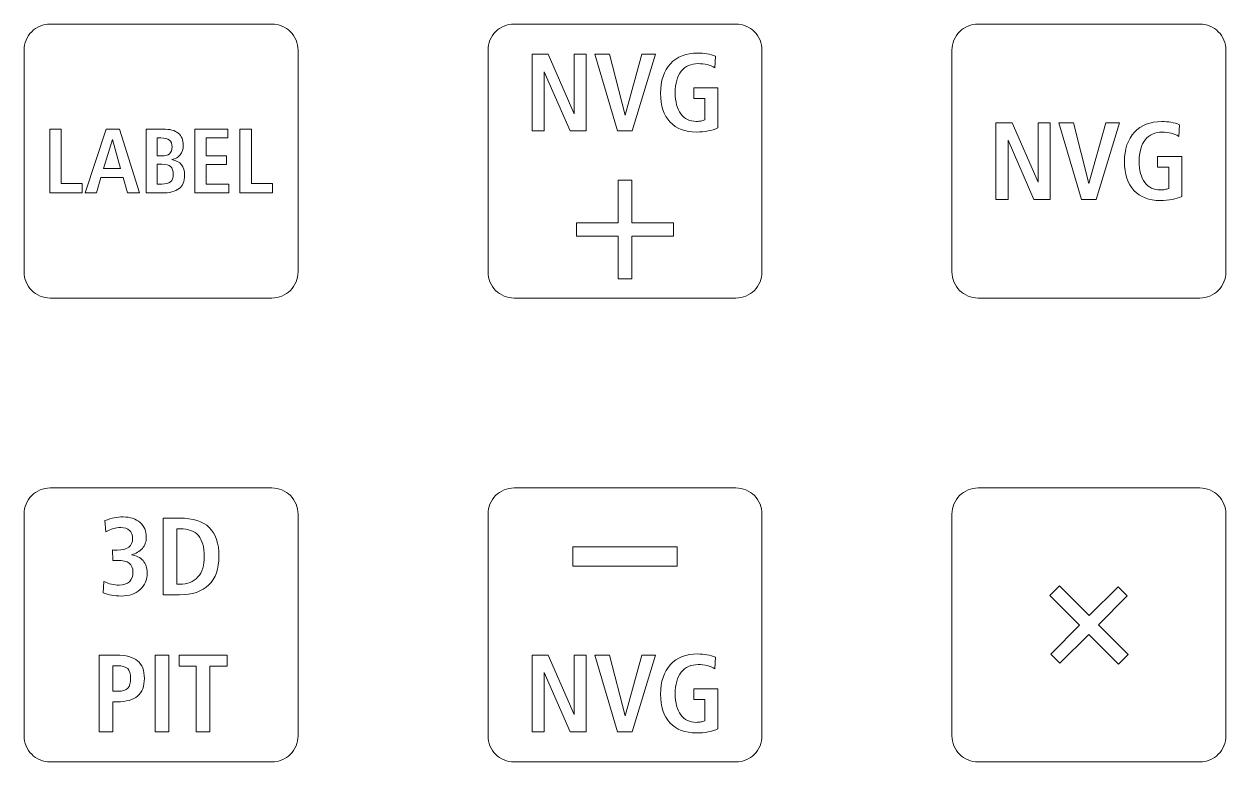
# Model space of a CAD drawing. Header units: millimetres. Extents: x -419 to 398, y -93 to 96.
# Drawn here: x -278.73 to -232.67, y 55.79 to 84.07 of the extents above; entities that cross this region are included whole.
import ezdxf

# ---------------------------------------------------------------- set-up
doc = ezdxf.new("R2010")
doc.units = ezdxf.units.MM
doc.header["$MEASUREMENT"] = 0
doc.layers.add('Master Desktop', color=7, linetype='Continuous', plot=False)

msp = doc.modelspace()

# ---------------------------------------------------------------- linework, layer by layer
at = {"layer": 'Master Desktop', "color": 240, "lineweight": 9}
msp.add_lwpolyline([(-257.6991, 63.2884), (-253.6991, 63.2884), (-253.6991, 64.0384), (-257.6991, 64.0384), (-257.6991, 63.2884)], close=True, dxfattribs=at)
at = {"layer": 'Master Desktop', "color": 250, "lineweight": 9}
for points in [[(-269.2291, 73.5684), (-269.2291, 73.5684), (-277.7291, 73.5684), (-277.7291, 73.5684), (-277.7291, 73.5684), (-277.9941, 73.5682), (-278.2484, 73.6733), (-278.4359, 73.8606), (-278.4359, 73.8606), (-278.6235, 74.0479), (-278.7289, 74.3033), (-278.7291, 74.5684), (-278.7291, 74.5684), (-278.7291, 74.5684), (-278.7291, 83.0684), (-278.7291, 83.0684), (-278.7291, 83.0684), (-278.7292, 83.3334), (-278.6241, 83.5877), (-278.4368, 83.7752), (-278.4368, 83.7752), (-278.2495, 83.9628), (-277.9941, 84.0682), (-277.7291, 84.0684), (-277.7291, 84.0684), (-277.7291, 84.0684), (-269.2291, 84.0684), (-269.2291, 84.0684), (-269.2291, 84.0684), (-268.964, 84.0685), (-268.7098, 83.9634), (-268.5222, 83.7761), (-268.5222, 83.7761), (-268.3347, 83.5888), (-268.2292, 83.3334), (-268.2291, 83.0684), (-268.2291, 83.0684), (-268.2291, 83.0684), (-268.2291, 74.5684), (-268.2291, 74.5684), (-268.2291, 74.5684), (-268.2289, 74.3033), (-268.334, 74.0491), (-268.5213, 73.8615), (-268.5213, 73.8615), (-268.7086, 73.674), (-268.964, 73.5685), (-269.2291, 73.5684)], [(-251.4491, 73.5684), (-251.4491, 73.5684), (-259.9491, 73.5684), (-259.9491, 73.5684), (-259.9491, 73.5684), (-260.2141, 73.5682), (-260.4684, 73.6733), (-260.6559, 73.8606), (-260.6559, 73.8606), (-260.8435, 74.0479), (-260.9489, 74.3033), (-260.9491, 74.5684), (-260.9491, 74.5684), (-260.9491, 74.5684), (-260.9491, 83.0684), (-260.9491, 83.0684), (-260.9491, 83.0684), (-260.9492, 83.3334), (-260.8441, 83.5877), (-260.6568, 83.7752), (-260.6568, 83.7752), (-260.4695, 83.9628), (-260.2141, 84.0682), (-259.9491, 84.0684), (-259.9491, 84.0684), (-259.9491, 84.0684), (-251.4491, 84.0684), (-251.4491, 84.0684), (-251.4491, 84.0684), (-251.184, 84.0685), (-250.9298, 83.9634), (-250.7422, 83.7761), (-250.7422, 83.7761), (-250.5547, 83.5888), (-250.4492, 83.3334), (-250.4491, 83.0684), (-250.4491, 83.0684), (-250.4491, 83.0684), (-250.4491, 74.5684), (-250.4491, 74.5684), (-250.4491, 74.5684), (-250.4489, 74.3033), (-250.554, 74.0491), (-250.7413, 73.8615), (-250.7413, 73.8615), (-250.9286, 73.674), (-251.184, 73.5685), (-251.4491, 73.5684)], [(-233.6691, 73.5684), (-233.6691, 73.5684), (-242.1691, 73.5684), (-242.1691, 73.5684), (-242.1691, 73.5684), (-242.4341, 73.5682), (-242.6884, 73.6733), (-242.8759, 73.8606), (-242.8759, 73.8606), (-243.0635, 74.0479), (-243.1689, 74.3033), (-243.1691, 74.5684), (-243.1691, 74.5684), (-243.1691, 74.5684), (-243.1691, 83.0684), (-243.1691, 83.0684), (-243.1691, 83.0684), (-243.1692, 83.3334), (-243.0641, 83.5877), (-242.8768, 83.7752), (-242.8768, 83.7752), (-242.6895, 83.9628), (-242.4341, 84.0682), (-242.1691, 84.0684), (-242.1691, 84.0684), (-242.1691, 84.0684), (-233.6691, 84.0684), (-233.6691, 84.0684), (-233.6691, 84.0684), (-233.404, 84.0685), (-233.1498, 83.9634), (-232.9622, 83.7761), (-232.9622, 83.7761), (-232.7747, 83.5888), (-232.6692, 83.3334), (-232.6691, 83.0684), (-232.6691, 83.0684), (-232.6691, 83.0684), (-232.6691, 74.5684), (-232.6691, 74.5684), (-232.6691, 74.5684), (-232.6689, 74.3033), (-232.774, 74.0491), (-232.9613, 73.8615), (-232.9613, 73.8615), (-233.1486, 73.674), (-233.404, 73.5685), (-233.6691, 73.5684)], [(-269.2291, 55.7884), (-269.2291, 55.7884), (-277.7291, 55.7884), (-277.7291, 55.7884), (-277.7291, 55.7884), (-277.9941, 55.7882), (-278.2484, 55.8933), (-278.4359, 56.0806), (-278.4359, 56.0806), (-278.6235, 56.2679), (-278.7289, 56.5233), (-278.7291, 56.7884), (-278.7291, 56.7884), (-278.7291, 56.7884), (-278.7291, 65.2884), (-278.7291, 65.2884), (-278.7291, 65.2884), (-278.7292, 65.5534), (-278.6241, 65.8077), (-278.4368, 65.9952), (-278.4368, 65.9952), (-278.2495, 66.1828), (-277.9941, 66.2882), (-277.7291, 66.2884), (-277.7291, 66.2884), (-277.7291, 66.2884), (-269.2291, 66.2884), (-269.2291, 66.2884), (-269.2291, 66.2884), (-268.964, 66.2885), (-268.7098, 66.1834), (-268.5222, 65.9961), (-268.5222, 65.9961), (-268.3347, 65.8088), (-268.2292, 65.5534), (-268.2291, 65.2884), (-268.2291, 65.2884), (-268.2291, 65.2884), (-268.2291, 56.7884), (-268.2291, 56.7884), (-268.2291, 56.7884), (-268.2289, 56.5233), (-268.334, 56.2691), (-268.5213, 56.0815), (-268.5213, 56.0815), (-268.7086, 55.894), (-268.964, 55.7885), (-269.2291, 55.7884)], [(-251.4491, 55.7884), (-251.4491, 55.7884), (-259.9491, 55.7884), (-259.9491, 55.7884), (-259.9491, 55.7884), (-260.2141, 55.7882), (-260.4684, 55.8933), (-260.6559, 56.0806), (-260.6559, 56.0806), (-260.8435, 56.2679), (-260.9489, 56.5233), (-260.9491, 56.7884), (-260.9491, 56.7884), (-260.9491, 56.7884), (-260.9491, 65.2884), (-260.9491, 65.2884), (-260.9491, 65.2884), (-260.9492, 65.5534), (-260.8441, 65.8077), (-260.6568, 65.9952), (-260.6568, 65.9952), (-260.4695, 66.1828), (-260.2141, 66.2882), (-259.9491, 66.2884), (-259.9491, 66.2884), (-259.9491, 66.2884), (-251.4491, 66.2884), (-251.4491, 66.2884), (-251.4491, 66.2884), (-251.184, 66.2885), (-250.9298, 66.1834), (-250.7422, 65.9961), (-250.7422, 65.9961), (-250.5547, 65.8088), (-250.4492, 65.5534), (-250.4491, 65.2884), (-250.4491, 65.2884), (-250.4491, 65.2884), (-250.4491, 56.7884), (-250.4491, 56.7884), (-250.4491, 56.7884), (-250.4489, 56.5233), (-250.554, 56.2691), (-250.7413, 56.0815), (-250.7413, 56.0815), (-250.9286, 55.894), (-251.184, 55.7885), (-251.4491, 55.7884)], [(-233.6691, 55.7884), (-233.6691, 55.7884), (-242.1691, 55.7884), (-242.1691, 55.7884), (-242.1691, 55.7884), (-242.4341, 55.7882), (-242.6884, 55.8933), (-242.8759, 56.0806), (-242.8759, 56.0806), (-243.0635, 56.2679), (-243.1689, 56.5233), (-243.1691, 56.7884), (-243.1691, 56.7884), (-243.1691, 56.7884), (-243.1691, 65.2884), (-243.1691, 65.2884), (-243.1691, 65.2884), (-243.1692, 65.5534), (-243.0641, 65.8077), (-242.8768, 65.9952), (-242.8768, 65.9952), (-242.6895, 66.1828), (-242.4341, 66.2882), (-242.1691, 66.2884), (-242.1691, 66.2884), (-242.1691, 66.2884), (-233.6691, 66.2884), (-233.6691, 66.2884), (-233.6691, 66.2884), (-233.404, 66.2885), (-233.1498, 66.1834), (-232.9622, 65.9961), (-232.9622, 65.9961), (-232.7747, 65.8088), (-232.6692, 65.5534), (-232.6691, 65.2884), (-232.6691, 65.2884), (-232.6691, 65.2884), (-232.6691, 56.7884), (-232.6691, 56.7884), (-232.6691, 56.7884), (-232.6689, 56.5233), (-232.774, 56.2691), (-232.9613, 56.0815), (-232.9613, 56.0815), (-233.1486, 55.894), (-233.404, 55.7885), (-233.6691, 55.7884)]]:
    msp.add_open_spline(points, degree=3, knots=[0, 0, 0, 0, 0.0769231, 0.0769231, 0.0769231, 0.0769231, 0.1538462, 0.1538462, 0.1538462, 0.1538462, 0.2307692, 0.2307692, 0.2307692, 0.2307692, 0.3076923, 0.3076923, 0.3076923, 0.3076923, 0.3846154, 0.3846154, 0.3846154, 0.3846154, 0.4615385, 0.4615385, 0.4615385, 0.4615385, 0.5384615, 0.5384615, 0.5384615, 0.5384615, 0.6153846, 0.6153846, 0.6153846, 0.6153846, 0.6923077, 0.6923077, 0.6923077, 0.6923077, 0.7692308, 0.7692308, 0.7692308, 0.7692308, 0.8461538, 0.8461538, 0.8461538, 0.8461538, 1, 1, 1, 1], dxfattribs=at)
at = {"layer": 'Master Desktop', "color": 240, "lineweight": 9}
for points, knots in [([(-259.2622, 82.9102), (-259.2622, 82.9102), (-258.6477, 82.9102), (-258.6477, 82.9102), (-258.6477, 82.9102), (-258.6477, 82.9102), (-257.6451, 80.632), (-257.6451, 80.632), (-257.6451, 80.632), (-257.6451, 80.632), (-257.6451, 82.9102), (-257.6451, 82.9102), (-257.6451, 82.9102), (-257.6451, 82.9102), (-257.1837, 82.9102), (-257.1837, 82.9102), (-257.1837, 82.9102), (-257.1837, 82.9102), (-257.1837, 79.9723), (-257.1837, 79.9723), (-257.1837, 79.9723), (-257.1837, 79.9723), (-257.8067, 79.9723), (-257.8067, 79.9723), (-257.8067, 79.9723), (-257.8067, 79.9723), (-258.8008, 82.2428), (-258.8008, 82.2428), (-258.8008, 82.2428), (-258.8008, 82.2428), (-258.8008, 79.9723), (-258.8008, 79.9723), (-258.8008, 79.9723), (-258.8008, 79.9723), (-259.2622, 79.9723), (-259.2622, 79.9723), (-259.2622, 79.9723), (-259.2622, 79.9723), (-259.2622, 82.9102), (-259.2622, 82.9102)], [0, 0, 0, 0, 0.0909091, 0.0909091, 0.0909091, 0.0909091, 0.1818182, 0.1818182, 0.1818182, 0.1818182, 0.2727273, 0.2727273, 0.2727273, 0.2727273, 0.3636364, 0.3636364, 0.3636364, 0.3636364, 0.4545455, 0.4545455, 0.4545455, 0.4545455, 0.5454545, 0.5454545, 0.5454545, 0.5454545, 0.6363636, 0.6363636, 0.6363636, 0.6363636, 0.7272727, 0.7272727, 0.7272727, 0.7272727, 0.8181818, 0.8181818, 0.8181818, 0.8181818, 1, 1, 1, 1]), ([(-256.8527, 82.9102), (-256.8527, 82.9102), (-256.289, 82.9102), (-256.289, 82.9102), (-256.289, 82.9102), (-256.289, 82.9102), (-255.6977, 80.5819), (-255.6977, 80.5819), (-255.6977, 80.5819), (-255.6977, 80.5819), (-255.0536, 82.9102), (-255.0536, 82.9102), (-255.0536, 82.9102), (-255.0536, 82.9102), (-254.5329, 82.9102), (-254.5329, 82.9102), (-254.5329, 82.9102), (-254.5329, 82.9102), (-255.4275, 79.9723), (-255.4275, 79.9723), (-255.4275, 79.9723), (-255.4275, 79.9723), (-255.9891, 79.9723), (-255.9891, 79.9723), (-255.9891, 79.9723), (-255.9891, 79.9723), (-256.8527, 82.9102), (-256.8527, 82.9102)], [0, 0, 0, 0, 0.125, 0.125, 0.125, 0.125, 0.25, 0.25, 0.25, 0.25, 0.375, 0.375, 0.375, 0.375, 0.5, 0.5, 0.5, 0.5, 0.625, 0.625, 0.625, 0.625, 0.75, 0.75, 0.75, 0.75, 1, 1, 1, 1]), ([(-252.225, 82.8368), (-252.225, 82.8368), (-252.2539, 82.3888), (-252.2539, 82.3888), (-252.2539, 82.3888), (-252.3499, 82.4453), (-252.4494, 82.4869), (-252.5524, 82.5123), (-252.5524, 82.5123), (-252.6547, 82.5377), (-252.7676, 82.5504), (-252.8904, 82.5504), (-252.8904, 82.5504), (-253.1712, 82.5504), (-253.3885, 82.453), (-253.543, 82.2576), (-253.543, 82.2576), (-253.6975, 82.0628), (-253.7744, 81.787), (-253.7744, 81.43), (-253.7744, 81.43), (-253.7744, 81.0857), (-253.7031, 80.8168), (-253.5613, 80.6249), (-253.5613, 80.6249), (-253.4195, 80.4323), (-253.2227, 80.3364), (-252.9708, 80.3364), (-252.9708, 80.3364), (-252.9031, 80.3364), (-252.8431, 80.3413), (-252.7909, 80.3505), (-252.7909, 80.3505), (-252.7387, 80.3604), (-252.6879, 80.3759), (-252.6399, 80.3963), (-252.6399, 80.3963), (-252.6399, 80.3963), (-252.6399, 81.2127), (-252.6399, 81.2127), (-252.6399, 81.2127), (-252.6399, 81.2127), (-253.0674, 81.2127), (-253.0674, 81.2127), (-253.0674, 81.2127), (-253.0674, 81.2127), (-253.0674, 81.6191), (-253.0674, 81.6191), (-253.0674, 81.6191), (-253.0674, 81.6191), (-252.1361, 81.6191), (-252.1361, 81.6191), (-252.1361, 81.6191), (-252.1361, 81.6191), (-252.1361, 80.0852), (-252.1361, 80.0852), (-252.1361, 80.0852), (-252.249, 80.0344), (-252.3746, 79.9956), (-252.5122, 79.9695), (-252.5122, 79.9695), (-252.6498, 79.9434), (-252.7993, 79.93), (-252.9609, 79.93), (-252.9609, 79.93), (-253.3991, 79.93), (-253.7377, 80.0591), (-253.9776, 80.3166), (-253.9776, 80.3166), (-254.2175, 80.5741), (-254.3374, 80.9403), (-254.3374, 81.4144), (-254.3374, 81.4144), (-254.3374, 81.8985), (-254.2111, 82.2759), (-253.9593, 82.5483), (-253.9593, 82.5483), (-253.7067, 82.8206), (-253.3574, 82.9568), (-252.9108, 82.9568), (-252.9108, 82.9568), (-252.7902, 82.9568), (-252.6723, 82.9469), (-252.558, 82.9271), (-252.558, 82.9271), (-252.443, 82.9067), (-252.3323, 82.877), (-252.225, 82.8368)], [0, 0, 0, 0, 0.0434783, 0.0434783, 0.0434783, 0.0434783, 0.0869565, 0.0869565, 0.0869565, 0.0869565, 0.1304348, 0.1304348, 0.1304348, 0.1304348, 0.173913, 0.173913, 0.173913, 0.173913, 0.2173913, 0.2173913, 0.2173913, 0.2173913, 0.2608696, 0.2608696, 0.2608696, 0.2608696, 0.3043478, 0.3043478, 0.3043478, 0.3043478, 0.3478261, 0.3478261, 0.3478261, 0.3478261, 0.3913043, 0.3913043, 0.3913043, 0.3913043, 0.4347826, 0.4347826, 0.4347826, 0.4347826, 0.4782609, 0.4782609, 0.4782609, 0.4782609, 0.5217391, 0.5217391, 0.5217391, 0.5217391, 0.5652174, 0.5652174, 0.5652174, 0.5652174, 0.6086957, 0.6086957, 0.6086957, 0.6086957, 0.6521739, 0.6521739, 0.6521739, 0.6521739, 0.6956522, 0.6956522, 0.6956522, 0.6956522, 0.7391304, 0.7391304, 0.7391304, 0.7391304, 0.7826087, 0.7826087, 0.7826087, 0.7826087, 0.826087, 0.826087, 0.826087, 0.826087, 0.8695652, 0.8695652, 0.8695652, 0.8695652, 0.9130435, 0.9130435, 0.9130435, 0.9130435, 1, 1, 1, 1]), ([(-241.4822, 80.2852), (-241.4822, 80.2852), (-240.8677, 80.2852), (-240.8677, 80.2852), (-240.8677, 80.2852), (-240.8677, 80.2852), (-239.8651, 78.007), (-239.8651, 78.007), (-239.8651, 78.007), (-239.8651, 78.007), (-239.8651, 80.2852), (-239.8651, 80.2852), (-239.8651, 80.2852), (-239.8651, 80.2852), (-239.4037, 80.2852), (-239.4037, 80.2852), (-239.4037, 80.2852), (-239.4037, 80.2852), (-239.4037, 77.3473), (-239.4037, 77.3473), (-239.4037, 77.3473), (-239.4037, 77.3473), (-240.0267, 77.3473), (-240.0267, 77.3473), (-240.0267, 77.3473), (-240.0267, 77.3473), (-241.0208, 79.6178), (-241.0208, 79.6178), (-241.0208, 79.6178), (-241.0208, 79.6178), (-241.0208, 77.3473), (-241.0208, 77.3473), (-241.0208, 77.3473), (-241.0208, 77.3473), (-241.4822, 77.3473), (-241.4822, 77.3473), (-241.4822, 77.3473), (-241.4822, 77.3473), (-241.4822, 80.2852), (-241.4822, 80.2852)], [0, 0, 0, 0, 0.0909091, 0.0909091, 0.0909091, 0.0909091, 0.1818182, 0.1818182, 0.1818182, 0.1818182, 0.2727273, 0.2727273, 0.2727273, 0.2727273, 0.3636364, 0.3636364, 0.3636364, 0.3636364, 0.4545455, 0.4545455, 0.4545455, 0.4545455, 0.5454545, 0.5454545, 0.5454545, 0.5454545, 0.6363636, 0.6363636, 0.6363636, 0.6363636, 0.7272727, 0.7272727, 0.7272727, 0.7272727, 0.8181818, 0.8181818, 0.8181818, 0.8181818, 1, 1, 1, 1]), ([(-239.0727, 80.2852), (-239.0727, 80.2852), (-238.509, 80.2852), (-238.509, 80.2852), (-238.509, 80.2852), (-238.509, 80.2852), (-237.9177, 77.9569), (-237.9177, 77.9569), (-237.9177, 77.9569), (-237.9177, 77.9569), (-237.2736, 80.2852), (-237.2736, 80.2852), (-237.2736, 80.2852), (-237.2736, 80.2852), (-236.7529, 80.2852), (-236.7529, 80.2852), (-236.7529, 80.2852), (-236.7529, 80.2852), (-237.6475, 77.3473), (-237.6475, 77.3473), (-237.6475, 77.3473), (-237.6475, 77.3473), (-238.2091, 77.3473), (-238.2091, 77.3473), (-238.2091, 77.3473), (-238.2091, 77.3473), (-239.0727, 80.2852), (-239.0727, 80.2852)], [0, 0, 0, 0, 0.125, 0.125, 0.125, 0.125, 0.25, 0.25, 0.25, 0.25, 0.375, 0.375, 0.375, 0.375, 0.5, 0.5, 0.5, 0.5, 0.625, 0.625, 0.625, 0.625, 0.75, 0.75, 0.75, 0.75, 1, 1, 1, 1]), ([(-234.445, 80.2118), (-234.445, 80.2118), (-234.4739, 79.7638), (-234.4739, 79.7638), (-234.4739, 79.7638), (-234.5699, 79.8203), (-234.6694, 79.8619), (-234.7724, 79.8873), (-234.7724, 79.8873), (-234.8747, 79.9127), (-234.9876, 79.9254), (-235.1104, 79.9254), (-235.1104, 79.9254), (-235.3912, 79.9254), (-235.6085, 79.828), (-235.763, 79.6326), (-235.763, 79.6326), (-235.9175, 79.4378), (-235.9944, 79.162), (-235.9944, 78.805), (-235.9944, 78.805), (-235.9944, 78.4607), (-235.9231, 78.1918), (-235.7813, 77.9999), (-235.7813, 77.9999), (-235.6395, 77.8073), (-235.4427, 77.7114), (-235.1908, 77.7114), (-235.1908, 77.7114), (-235.1231, 77.7114), (-235.0631, 77.7163), (-235.0109, 77.7255), (-235.0109, 77.7255), (-234.9587, 77.7354), (-234.9079, 77.7509), (-234.8599, 77.7713), (-234.8599, 77.7713), (-234.8599, 77.7713), (-234.8599, 78.5877), (-234.8599, 78.5877), (-234.8599, 78.5877), (-234.8599, 78.5877), (-235.2874, 78.5877), (-235.2874, 78.5877), (-235.2874, 78.5877), (-235.2874, 78.5877), (-235.2874, 78.9941), (-235.2874, 78.9941), (-235.2874, 78.9941), (-235.2874, 78.9941), (-234.3561, 78.9941), (-234.3561, 78.9941), (-234.3561, 78.9941), (-234.3561, 78.9941), (-234.3561, 77.4602), (-234.3561, 77.4602), (-234.3561, 77.4602), (-234.469, 77.4094), (-234.5946, 77.3706), (-234.7322, 77.3445), (-234.7322, 77.3445), (-234.8698, 77.3184), (-235.0193, 77.305), (-235.1809, 77.305), (-235.1809, 77.305), (-235.6191, 77.305), (-235.9577, 77.4341), (-236.1976, 77.6916), (-236.1976, 77.6916), (-236.4375, 77.9491), (-236.5574, 78.3153), (-236.5574, 78.7894), (-236.5574, 78.7894), (-236.5574, 79.2735), (-236.4311, 79.6509), (-236.1793, 79.9233), (-236.1793, 79.9233), (-235.9267, 80.1956), (-235.5774, 80.3318), (-235.1308, 80.3318), (-235.1308, 80.3318), (-235.0102, 80.3318), (-234.8923, 80.3219), (-234.778, 80.3021), (-234.778, 80.3021), (-234.663, 80.2817), (-234.5523, 80.252), (-234.445, 80.2118)], [0, 0, 0, 0, 0.0434783, 0.0434783, 0.0434783, 0.0434783, 0.0869565, 0.0869565, 0.0869565, 0.0869565, 0.1304348, 0.1304348, 0.1304348, 0.1304348, 0.173913, 0.173913, 0.173913, 0.173913, 0.2173913, 0.2173913, 0.2173913, 0.2173913, 0.2608696, 0.2608696, 0.2608696, 0.2608696, 0.3043478, 0.3043478, 0.3043478, 0.3043478, 0.3478261, 0.3478261, 0.3478261, 0.3478261, 0.3913043, 0.3913043, 0.3913043, 0.3913043, 0.4347826, 0.4347826, 0.4347826, 0.4347826, 0.4782609, 0.4782609, 0.4782609, 0.4782609, 0.5217391, 0.5217391, 0.5217391, 0.5217391, 0.5652174, 0.5652174, 0.5652174, 0.5652174, 0.6086957, 0.6086957, 0.6086957, 0.6086957, 0.6521739, 0.6521739, 0.6521739, 0.6521739, 0.6956522, 0.6956522, 0.6956522, 0.6956522, 0.7391304, 0.7391304, 0.7391304, 0.7391304, 0.7826087, 0.7826087, 0.7826087, 0.7826087, 0.826087, 0.826087, 0.826087, 0.826087, 0.8695652, 0.8695652, 0.8695652, 0.8695652, 0.9130435, 0.9130435, 0.9130435, 0.9130435, 1, 1, 1, 1]), ([(-277.7456, 80.0425), (-277.7456, 80.0425), (-277.3046, 80.0425), (-277.3046, 80.0425), (-277.3046, 80.0425), (-277.3046, 80.0425), (-277.3046, 77.9541), (-277.3046, 77.9541), (-277.3046, 77.9541), (-277.3046, 77.9541), (-276.5038, 77.9541), (-276.5038, 77.9541), (-276.5038, 77.9541), (-276.5038, 77.9541), (-276.5038, 77.5943), (-276.5038, 77.5943), (-276.5038, 77.5943), (-276.5038, 77.5943), (-277.7456, 77.5943), (-277.7456, 77.5943), (-277.7456, 77.5943), (-277.7456, 77.5943), (-277.7456, 80.0425), (-277.7456, 80.0425)], [0, 0, 0, 0, 0.1428571, 0.1428571, 0.1428571, 0.1428571, 0.2857143, 0.2857143, 0.2857143, 0.2857143, 0.4285714, 0.4285714, 0.4285714, 0.4285714, 0.5714286, 0.5714286, 0.5714286, 0.5714286, 0.7142857, 0.7142857, 0.7142857, 0.7142857, 1, 1, 1, 1]), ([(-275.5831, 80.0425), (-275.5831, 80.0425), (-275.0751, 80.0425), (-275.0751, 80.0425), (-275.0751, 80.0425), (-275.0751, 80.0425), (-274.3067, 77.5943), (-274.3067, 77.5943), (-274.3067, 77.5943), (-274.3067, 77.5943), (-274.7682, 77.5943), (-274.7682, 77.5943), (-274.7682, 77.5943), (-274.7682, 77.5943), (-274.9305, 78.187), (-274.9305, 78.187), (-274.9305, 78.187), (-274.9305, 78.187), (-275.7848, 78.187), (-275.7848, 78.187), (-275.7848, 78.187), (-275.7848, 78.187), (-275.9535, 77.5943), (-275.9535, 77.5943), (-275.9535, 77.5943), (-275.9535, 77.5943), (-276.388, 77.5943), (-276.388, 77.5943), (-276.388, 77.5943), (-276.388, 77.5943), (-275.5831, 80.0425), (-275.5831, 80.0425)], [0, 0, 0, 0, 0.1111111, 0.1111111, 0.1111111, 0.1111111, 0.2222222, 0.2222222, 0.2222222, 0.2222222, 0.3333333, 0.3333333, 0.3333333, 0.3333333, 0.4444444, 0.4444444, 0.4444444, 0.4444444, 0.5555556, 0.5555556, 0.5555556, 0.5555556, 0.6666667, 0.6666667, 0.6666667, 0.6666667, 0.7777778, 0.7777778, 0.7777778, 0.7777778, 1, 1, 1, 1]), ([(-274.0527, 80.0425), (-274.0527, 80.0425), (-273.4036, 80.0425), (-273.4036, 80.0425), (-273.4036, 80.0425), (-273.1419, 80.0425), (-272.9473, 79.9914), (-272.8191, 79.8885), (-272.8191, 79.8885), (-272.6915, 79.7856), (-272.6275, 79.6304), (-272.6275, 79.4222), (-272.6275, 79.4222), (-272.6275, 79.2741), (-272.6651, 79.1524), (-272.7409, 79.0571), (-272.7409, 79.0571), (-272.8168, 78.9619), (-272.9238, 78.8995), (-273.0614, 78.8707), (-273.0614, 78.8707), (-272.8973, 78.8402), (-272.775, 78.7755), (-272.6951, 78.6773), (-272.6951, 78.6773), (-272.6145, 78.5791), (-272.5745, 78.4451), (-272.5745, 78.2746), (-272.5745, 78.2746), (-272.5745, 78.0429), (-272.6457, 77.8712), (-272.7886, 77.7607), (-272.7886, 77.7607), (-272.9314, 77.6496), (-273.1525, 77.5943), (-273.4518, 77.5943), (-273.4518, 77.5943), (-273.4518, 77.5943), (-274.0527, 77.5943), (-274.0527, 77.5943), (-274.0527, 77.5943), (-274.0527, 77.5943), (-274.0527, 80.0425), (-274.0527, 80.0425)], [0, 0, 0, 0, 0.0833333, 0.0833333, 0.0833333, 0.0833333, 0.1666667, 0.1666667, 0.1666667, 0.1666667, 0.25, 0.25, 0.25, 0.25, 0.3333333, 0.3333333, 0.3333333, 0.3333333, 0.4166667, 0.4166667, 0.4166667, 0.4166667, 0.5, 0.5, 0.5, 0.5, 0.5833333, 0.5833333, 0.5833333, 0.5833333, 0.6666667, 0.6666667, 0.6666667, 0.6666667, 0.75, 0.75, 0.75, 0.75, 0.8333333, 0.8333333, 0.8333333, 0.8333333, 1, 1, 1, 1]), ([(-273.6293, 79.7039), (-273.6293, 79.7039), (-273.6293, 79.0124), (-273.6293, 79.0124), (-273.6293, 79.0124), (-273.6293, 79.0124), (-273.4588, 79.0124), (-273.4588, 79.0124), (-273.4588, 79.0124), (-273.3212, 79.0124), (-273.2201, 79.0407), (-273.1549, 79.0965), (-273.1549, 79.0965), (-273.0902, 79.153), (-273.0578, 79.2411), (-273.0578, 79.3617), (-273.0578, 79.3617), (-273.0578, 79.481), (-273.0914, 79.5675), (-273.1584, 79.6221), (-273.1584, 79.6221), (-273.2254, 79.6768), (-273.3354, 79.7039), (-273.4882, 79.7039), (-273.4882, 79.7039), (-273.4882, 79.7039), (-273.6293, 79.7039), (-273.6293, 79.7039)], [0, 0, 0, 0, 0.125, 0.125, 0.125, 0.125, 0.25, 0.25, 0.25, 0.25, 0.375, 0.375, 0.375, 0.375, 0.5, 0.5, 0.5, 0.5, 0.625, 0.625, 0.625, 0.625, 0.75, 0.75, 0.75, 0.75, 1, 1, 1, 1]), ([(-272.1871, 80.0425), (-272.1871, 80.0425), (-270.9241, 80.0425), (-270.9241, 80.0425), (-270.9241, 80.0425), (-270.9241, 80.0425), (-270.9241, 79.7039), (-270.9241, 79.7039), (-270.9241, 79.7039), (-270.9241, 79.7039), (-271.7461, 79.7039), (-271.7461, 79.7039), (-271.7461, 79.7039), (-271.7461, 79.7039), (-271.7461, 79.0195), (-271.7461, 79.0195), (-271.7461, 79.0195), (-271.7461, 79.0195), (-270.97, 79.0195), (-270.97, 79.0195), (-270.97, 79.0195), (-270.97, 79.0195), (-270.97, 78.6808), (-270.97, 78.6808), (-270.97, 78.6808), (-270.97, 78.6808), (-271.7461, 78.6808), (-271.7461, 78.6808), (-271.7461, 78.6808), (-271.7461, 78.6808), (-271.7461, 77.933), (-271.7461, 77.933), (-271.7461, 77.933), (-271.7461, 77.933), (-270.8853, 77.933), (-270.8853, 77.933), (-270.8853, 77.933), (-270.8853, 77.933), (-270.8853, 77.5943), (-270.8853, 77.5943), (-270.8853, 77.5943), (-270.8853, 77.5943), (-272.1871, 77.5943), (-272.1871, 77.5943), (-272.1871, 77.5943), (-272.1871, 77.5943), (-272.1871, 80.0425), (-272.1871, 80.0425)], [0, 0, 0, 0, 0.0769231, 0.0769231, 0.0769231, 0.0769231, 0.1538462, 0.1538462, 0.1538462, 0.1538462, 0.2307692, 0.2307692, 0.2307692, 0.2307692, 0.3076923, 0.3076923, 0.3076923, 0.3076923, 0.3846154, 0.3846154, 0.3846154, 0.3846154, 0.4615385, 0.4615385, 0.4615385, 0.4615385, 0.5384615, 0.5384615, 0.5384615, 0.5384615, 0.6153846, 0.6153846, 0.6153846, 0.6153846, 0.6923077, 0.6923077, 0.6923077, 0.6923077, 0.7692308, 0.7692308, 0.7692308, 0.7692308, 0.8461538, 0.8461538, 0.8461538, 0.8461538, 1, 1, 1, 1]), ([(-270.4544, 80.0425), (-270.4544, 80.0425), (-270.0134, 80.0425), (-270.0134, 80.0425), (-270.0134, 80.0425), (-270.0134, 80.0425), (-270.0134, 77.9541), (-270.0134, 77.9541), (-270.0134, 77.9541), (-270.0134, 77.9541), (-269.2126, 77.9541), (-269.2126, 77.9541), (-269.2126, 77.9541), (-269.2126, 77.9541), (-269.2126, 77.5943), (-269.2126, 77.5943), (-269.2126, 77.5943), (-269.2126, 77.5943), (-270.4544, 77.5943), (-270.4544, 77.5943), (-270.4544, 77.5943), (-270.4544, 77.5943), (-270.4544, 80.0425), (-270.4544, 80.0425)], [0, 0, 0, 0, 0.1428571, 0.1428571, 0.1428571, 0.1428571, 0.2857143, 0.2857143, 0.2857143, 0.2857143, 0.4285714, 0.4285714, 0.4285714, 0.4285714, 0.5714286, 0.5714286, 0.5714286, 0.5714286, 0.7142857, 0.7142857, 0.7142857, 0.7142857, 1, 1, 1, 1]), ([(-275.3403, 79.641), (-275.3403, 79.641), (-275.6795, 78.5327), (-275.6795, 78.5327), (-275.6795, 78.5327), (-275.6795, 78.5327), (-275.0269, 78.5327), (-275.0269, 78.5327), (-275.0269, 78.5327), (-275.0269, 78.5327), (-275.3403, 79.641), (-275.3403, 79.641)], [0, 0, 0, 0, 0.25, 0.25, 0.25, 0.25, 0.5, 0.5, 0.5, 0.5, 1, 1, 1, 1]), ([(-273.6293, 78.6949), (-273.6293, 78.6949), (-273.6293, 77.933), (-273.6293, 77.933), (-273.6293, 77.933), (-273.6293, 77.933), (-273.4518, 77.933), (-273.4518, 77.933), (-273.4518, 77.933), (-273.2983, 77.933), (-273.186, 77.9629), (-273.1149, 78.0235), (-273.1149, 78.0235), (-273.0437, 78.0841), (-273.0085, 78.1793), (-273.0085, 78.3104), (-273.0085, 78.3104), (-273.0085, 78.4462), (-273.0431, 78.5438), (-273.1125, 78.6044), (-273.1125, 78.6044), (-273.1819, 78.665), (-273.2948, 78.6949), (-273.4518, 78.6949), (-273.4518, 78.6949), (-273.4518, 78.6949), (-273.6293, 78.6949), (-273.6293, 78.6949)], [0, 0, 0, 0, 0.125, 0.125, 0.125, 0.125, 0.25, 0.25, 0.25, 0.25, 0.375, 0.375, 0.375, 0.375, 0.5, 0.5, 0.5, 0.5, 0.625, 0.625, 0.625, 0.625, 0.75, 0.75, 0.75, 0.75, 1, 1, 1, 1]), ([(-255.9626, 78.0857), (-255.9626, 78.0857), (-255.4356, 78.0857), (-255.4356, 78.0857), (-255.4356, 78.0857), (-255.4356, 78.0857), (-255.4356, 76.4538), (-255.4356, 76.4538), (-255.4356, 76.4538), (-255.4356, 76.4538), (-253.8417, 76.4538), (-253.8417, 76.4538), (-253.8417, 76.4538), (-253.8417, 76.4538), (-253.8417, 75.9394), (-253.8417, 75.9394), (-253.8417, 75.9394), (-253.8417, 75.9394), (-255.4356, 75.9394), (-255.4356, 75.9394), (-255.4356, 75.9394), (-255.4356, 75.9394), (-255.4356, 74.3011), (-255.4356, 74.3011), (-255.4356, 74.3011), (-255.4356, 74.3011), (-255.9626, 74.3011), (-255.9626, 74.3011), (-255.9626, 74.3011), (-255.9626, 74.3011), (-255.9626, 75.9394), (-255.9626, 75.9394), (-255.9626, 75.9394), (-255.9626, 75.9394), (-257.5565, 75.9394), (-257.5565, 75.9394), (-257.5565, 75.9394), (-257.5565, 75.9394), (-257.5565, 76.4538), (-257.5565, 76.4538), (-257.5565, 76.4538), (-257.5565, 76.4538), (-255.9626, 76.4538), (-255.9626, 76.4538), (-255.9626, 76.4538), (-255.9626, 76.4538), (-255.9626, 78.0857), (-255.9626, 78.0857)], [0, 0, 0, 0, 0.0769231, 0.0769231, 0.0769231, 0.0769231, 0.1538462, 0.1538462, 0.1538462, 0.1538462, 0.2307692, 0.2307692, 0.2307692, 0.2307692, 0.3076923, 0.3076923, 0.3076923, 0.3076923, 0.3846154, 0.3846154, 0.3846154, 0.3846154, 0.4615385, 0.4615385, 0.4615385, 0.4615385, 0.5384615, 0.5384615, 0.5384615, 0.5384615, 0.6153846, 0.6153846, 0.6153846, 0.6153846, 0.6923077, 0.6923077, 0.6923077, 0.6923077, 0.7692308, 0.7692308, 0.7692308, 0.7692308, 0.8461538, 0.8461538, 0.8461538, 0.8461538, 1, 1, 1, 1]), ([(-274.6161, 63.7305), (-274.4264, 63.703), (-274.2775, 63.6282), (-274.1702, 63.5068), (-274.1702, 63.5068), (-274.0637, 63.3848), (-274.0101, 63.2288), (-274.0101, 63.0383), (-274.0101, 63.0383), (-274.0101, 62.7716), (-274.1011, 62.5557), (-274.2838, 62.3928), (-274.2838, 62.3928), (-274.4666, 62.2298), (-274.7065, 62.1479), (-275.0042, 62.1479), (-275.0042, 62.1479), (-275.134, 62.1479), (-275.2568, 62.1578), (-275.3732, 62.1776), (-275.3732, 62.1776), (-275.4903, 62.198), (-275.5983, 62.2277), (-275.6992, 62.2679), (-275.6992, 62.2679), (-275.6992, 62.2679), (-275.6702, 62.7074), (-275.6702, 62.7074), (-275.6702, 62.7074), (-275.5686, 62.6595), (-275.4706, 62.6242), (-275.3781, 62.6009), (-275.3781, 62.6009), (-275.285, 62.5783), (-275.1891, 62.567), (-275.0896, 62.567), (-275.0896, 62.567), (-274.9174, 62.567), (-274.7855, 62.6101), (-274.6938, 62.6961), (-274.6938, 62.6961), (-274.602, 62.7822), (-274.5562, 62.9057), (-274.5562, 63.0673), (-274.5562, 63.0673), (-274.5562, 63.2197), (-274.6042, 63.3326), (-274.6994, 63.4059), (-274.6994, 63.4059), (-274.7947, 63.4786), (-274.9421, 63.5153), (-275.1425, 63.5153), (-275.1425, 63.5153), (-275.1714, 63.5153), (-275.2018, 63.5146), (-275.2328, 63.5132), (-275.2328, 63.5132), (-275.2638, 63.5118), (-275.2963, 63.5096), (-275.3309, 63.5068), (-275.3309, 63.5068), (-275.3309, 63.5068), (-275.333, 63.9132), (-275.333, 63.9132), (-275.333, 63.9132), (-275.3111, 63.9118), (-275.2878, 63.9104), (-275.2638, 63.9097), (-275.2638, 63.9097), (-275.2391, 63.909), (-275.2032, 63.909), (-275.1552, 63.909), (-275.1552, 63.909), (-274.9619, 63.909), (-274.8158, 63.9457), (-274.717, 64.0198), (-274.717, 64.0198), (-274.6183, 64.0931), (-274.5689, 64.2018), (-274.5689, 64.345), (-274.5689, 64.345), (-274.5689, 64.4854), (-274.6077, 64.592), (-274.686, 64.6639), (-274.686, 64.6639), (-274.7636, 64.7366), (-274.8772, 64.7726), (-275.0261, 64.7726), (-275.0261, 64.7726), (-275.1206, 64.7726), (-275.2145, 64.7592), (-275.3069, 64.7331), (-275.3069, 64.7331), (-275.3993, 64.707), (-275.4939, 64.6667), (-275.5898, 64.6117), (-275.5898, 64.6117), (-275.5898, 64.6117), (-275.6272, 65.0386), (-275.6272, 65.0386), (-275.6272, 65.0386), (-275.503, 65.0865), (-275.3845, 65.1225), (-275.2709, 65.1451), (-275.2709, 65.1451), (-275.1566, 65.1677), (-275.0444, 65.179), (-274.9329, 65.179), (-274.9329, 65.179), (-274.6613, 65.179), (-274.4454, 65.1091), (-274.2845, 64.9694), (-274.2845, 64.9694), (-274.1244, 64.8297), (-274.0439, 64.6413), (-274.0439, 64.4043), (-274.0439, 64.4043), (-274.0439, 64.2335), (-274.094, 64.0889), (-274.1949, 63.9718), (-274.1949, 63.9718), (-274.2951, 63.854), (-274.4362, 63.7735), (-274.6161, 63.7305)], [0, 0, 0, 0, 0.03125, 0.03125, 0.03125, 0.03125, 0.0625, 0.0625, 0.0625, 0.0625, 0.09375, 0.09375, 0.09375, 0.09375, 0.125, 0.125, 0.125, 0.125, 0.15625, 0.15625, 0.15625, 0.15625, 0.1875, 0.1875, 0.1875, 0.1875, 0.21875, 0.21875, 0.21875, 0.21875, 0.25, 0.25, 0.25, 0.25, 0.28125, 0.28125, 0.28125, 0.28125, 0.3125, 0.3125, 0.3125, 0.3125, 0.34375, 0.34375, 0.34375, 0.34375, 0.375, 0.375, 0.375, 0.375, 0.40625, 0.40625, 0.40625, 0.40625, 0.4375, 0.4375, 0.4375, 0.4375, 0.46875, 0.46875, 0.46875, 0.46875, 0.5, 0.5, 0.5, 0.5, 0.53125, 0.53125, 0.53125, 0.53125, 0.5625, 0.5625, 0.5625, 0.5625, 0.59375, 0.59375, 0.59375, 0.59375, 0.625, 0.625, 0.625, 0.625, 0.65625, 0.65625, 0.65625, 0.65625, 0.6875, 0.6875, 0.6875, 0.6875, 0.71875, 0.71875, 0.71875, 0.71875, 0.75, 0.75, 0.75, 0.75, 0.78125, 0.78125, 0.78125, 0.78125, 0.8125, 0.8125, 0.8125, 0.8125, 0.84375, 0.84375, 0.84375, 0.84375, 0.875, 0.875, 0.875, 0.875, 0.90625, 0.90625, 0.90625, 0.90625, 0.9375, 0.9375, 0.9375, 0.9375, 1, 1, 1, 1]), ([(-273.3969, 65.1324), (-273.3969, 65.1324), (-272.7704, 65.1324), (-272.7704, 65.1324), (-272.7704, 65.1324), (-272.2561, 65.1324), (-271.8758, 65.0125), (-271.6295, 64.7726), (-271.6295, 64.7726), (-271.3826, 64.5327), (-271.2591, 64.1637), (-271.2591, 63.6649), (-271.2591, 63.6649), (-271.2591, 63.1879), (-271.3889, 62.8231), (-271.6479, 62.572), (-271.6479, 62.572), (-271.9068, 62.3201), (-272.2815, 62.1945), (-272.7704, 62.1945), (-272.7704, 62.1945), (-272.7704, 62.1945), (-273.3969, 62.1945), (-273.3969, 62.1945), (-273.3969, 62.1945), (-273.3969, 62.1945), (-273.3969, 65.1324), (-273.3969, 65.1324)], [0, 0, 0, 0, 0.125, 0.125, 0.125, 0.125, 0.25, 0.25, 0.25, 0.25, 0.375, 0.375, 0.375, 0.375, 0.5, 0.5, 0.5, 0.5, 0.625, 0.625, 0.625, 0.625, 0.75, 0.75, 0.75, 0.75, 1, 1, 1, 1]), ([(-272.8678, 64.726), (-272.8678, 64.726), (-272.8678, 62.6009), (-272.8678, 62.6009), (-272.8678, 62.6009), (-272.8678, 62.6009), (-272.7662, 62.6009), (-272.7662, 62.6009), (-272.7662, 62.6009), (-272.4642, 62.6009), (-272.2314, 62.6926), (-272.0677, 62.8768), (-272.0677, 62.8768), (-271.904, 63.0609), (-271.8221, 63.3234), (-271.8221, 63.6635), (-271.8221, 63.6635), (-271.8221, 64.0233), (-271.8976, 64.29), (-272.0486, 64.4643), (-272.0486, 64.4643), (-272.2003, 64.6385), (-272.4324, 64.726), (-272.7457, 64.726), (-272.7457, 64.726), (-272.7457, 64.726), (-272.8678, 64.726), (-272.8678, 64.726)], [0, 0, 0, 0, 0.125, 0.125, 0.125, 0.125, 0.25, 0.25, 0.25, 0.25, 0.375, 0.375, 0.375, 0.375, 0.5, 0.5, 0.5, 0.5, 0.625, 0.625, 0.625, 0.625, 0.75, 0.75, 0.75, 0.75, 1, 1, 1, 1]), ([(-239.4174, 62.1679), (-239.4174, 62.1679), (-239.0487, 62.5365), (-239.0487, 62.5365), (-239.0487, 62.5365), (-239.0487, 62.5365), (-237.9116, 61.3993), (-237.9116, 61.3993), (-237.9116, 61.3993), (-237.9116, 61.3993), (-236.8056, 62.5053), (-236.8056, 62.5053), (-236.8056, 62.5053), (-236.8056, 62.5053), (-236.4494, 62.1491), (-236.4494, 62.1491), (-236.4494, 62.1491), (-236.4494, 62.1491), (-237.5554, 61.0432), (-237.5554, 61.0432), (-237.5554, 61.0432), (-237.5554, 61.0432), (-236.4182, 59.906), (-236.4182, 59.906), (-236.4182, 59.906), (-236.4182, 59.906), (-236.7868, 59.5374), (-236.7868, 59.5374), (-236.7868, 59.5374), (-236.7868, 59.5374), (-237.924, 60.6745), (-237.924, 60.6745), (-237.924, 60.6745), (-237.924, 60.6745), (-239.03, 59.5686), (-239.03, 59.5686), (-239.03, 59.5686), (-239.03, 59.5686), (-239.3862, 59.9247), (-239.3862, 59.9247), (-239.3862, 59.9247), (-239.3862, 59.9247), (-238.2802, 61.0307), (-238.2802, 61.0307), (-238.2802, 61.0307), (-238.2802, 61.0307), (-239.4174, 62.1679), (-239.4174, 62.1679)], [0, 0, 0, 0, 0.0769231, 0.0769231, 0.0769231, 0.0769231, 0.1538462, 0.1538462, 0.1538462, 0.1538462, 0.2307692, 0.2307692, 0.2307692, 0.2307692, 0.3076923, 0.3076923, 0.3076923, 0.3076923, 0.3846154, 0.3846154, 0.3846154, 0.3846154, 0.4615385, 0.4615385, 0.4615385, 0.4615385, 0.5384615, 0.5384615, 0.5384615, 0.5384615, 0.6153846, 0.6153846, 0.6153846, 0.6153846, 0.6923077, 0.6923077, 0.6923077, 0.6923077, 0.7692308, 0.7692308, 0.7692308, 0.7692308, 0.8461538, 0.8461538, 0.8461538, 0.8461538, 1, 1, 1, 1]), ([(-275.8537, 59.8802), (-275.8537, 59.8802), (-275.1856, 59.8802), (-275.1856, 59.8802), (-275.1856, 59.8802), (-274.8187, 59.8802), (-274.5492, 59.8082), (-274.377, 59.6643), (-274.377, 59.6643), (-274.2042, 59.5204), (-274.1181, 59.296), (-274.1181, 58.9912), (-274.1181, 58.9912), (-274.1181, 58.6864), (-274.2035, 58.4606), (-274.3749, 58.3139), (-274.3749, 58.3139), (-274.5456, 58.1671), (-274.8088, 58.0938), (-275.1651, 58.0938), (-275.1651, 58.0938), (-275.1651, 58.0938), (-275.3246, 58.0938), (-275.3246, 58.0938), (-275.3246, 58.0938), (-275.3246, 58.0938), (-275.3246, 56.9423), (-275.3246, 56.9423), (-275.3246, 56.9423), (-275.3246, 56.9423), (-275.8537, 56.9423), (-275.8537, 56.9423), (-275.8537, 56.9423), (-275.8537, 56.9423), (-275.8537, 59.8802), (-275.8537, 59.8802)], [0, 0, 0, 0, 0.1, 0.1, 0.1, 0.1, 0.2, 0.2, 0.2, 0.2, 0.3, 0.3, 0.3, 0.3, 0.4, 0.4, 0.4, 0.4, 0.5, 0.5, 0.5, 0.5, 0.6, 0.6, 0.6, 0.6, 0.7, 0.7, 0.7, 0.7, 0.8, 0.8, 0.8, 0.8, 1, 1, 1, 1]), ([(-273.7039, 59.8802), (-273.7039, 59.8802), (-273.1748, 59.8802), (-273.1748, 59.8802), (-273.1748, 59.8802), (-273.1748, 59.8802), (-273.1748, 56.9423), (-273.1748, 56.9423), (-273.1748, 56.9423), (-273.1748, 56.9423), (-273.7039, 56.9423), (-273.7039, 56.9423), (-273.7039, 56.9423), (-273.7039, 56.9423), (-273.7039, 59.8802), (-273.7039, 59.8802)], [0, 0, 0, 0, 0.2, 0.2, 0.2, 0.2, 0.4, 0.4, 0.4, 0.4, 0.6, 0.6, 0.6, 0.6, 1, 1, 1, 1]), ([(-272.7895, 59.8802), (-272.7895, 59.8802), (-270.948, 59.8802), (-270.948, 59.8802), (-270.948, 59.8802), (-270.948, 59.8802), (-270.948, 59.4569), (-270.948, 59.4569), (-270.948, 59.4569), (-270.948, 59.4569), (-271.6042, 59.4569), (-271.6042, 59.4569), (-271.6042, 59.4569), (-271.6042, 59.4569), (-271.6042, 56.9423), (-271.6042, 56.9423), (-271.6042, 56.9423), (-271.6042, 56.9423), (-272.1376, 56.9423), (-272.1376, 56.9423), (-272.1376, 56.9423), (-272.1376, 56.9423), (-272.1376, 59.4569), (-272.1376, 59.4569), (-272.1376, 59.4569), (-272.1376, 59.4569), (-272.7895, 59.4569), (-272.7895, 59.4569), (-272.7895, 59.4569), (-272.7895, 59.4569), (-272.7895, 59.8802), (-272.7895, 59.8802)], [0, 0, 0, 0, 0.1111111, 0.1111111, 0.1111111, 0.1111111, 0.2222222, 0.2222222, 0.2222222, 0.2222222, 0.3333333, 0.3333333, 0.3333333, 0.3333333, 0.4444444, 0.4444444, 0.4444444, 0.4444444, 0.5555556, 0.5555556, 0.5555556, 0.5555556, 0.6666667, 0.6666667, 0.6666667, 0.6666667, 0.7777778, 0.7777778, 0.7777778, 0.7777778, 1, 1, 1, 1]), ([(-259.2622, 59.8802), (-259.2622, 59.8802), (-258.6477, 59.8802), (-258.6477, 59.8802), (-258.6477, 59.8802), (-258.6477, 59.8802), (-257.6451, 57.602), (-257.6451, 57.602), (-257.6451, 57.602), (-257.6451, 57.602), (-257.6451, 59.8802), (-257.6451, 59.8802), (-257.6451, 59.8802), (-257.6451, 59.8802), (-257.1837, 59.8802), (-257.1837, 59.8802), (-257.1837, 59.8802), (-257.1837, 59.8802), (-257.1837, 56.9423), (-257.1837, 56.9423), (-257.1837, 56.9423), (-257.1837, 56.9423), (-257.8067, 56.9423), (-257.8067, 56.9423), (-257.8067, 56.9423), (-257.8067, 56.9423), (-258.8008, 59.2128), (-258.8008, 59.2128), (-258.8008, 59.2128), (-258.8008, 59.2128), (-258.8008, 56.9423), (-258.8008, 56.9423), (-258.8008, 56.9423), (-258.8008, 56.9423), (-259.2622, 56.9423), (-259.2622, 56.9423), (-259.2622, 56.9423), (-259.2622, 56.9423), (-259.2622, 59.8802), (-259.2622, 59.8802)], [0, 0, 0, 0, 0.0909091, 0.0909091, 0.0909091, 0.0909091, 0.1818182, 0.1818182, 0.1818182, 0.1818182, 0.2727273, 0.2727273, 0.2727273, 0.2727273, 0.3636364, 0.3636364, 0.3636364, 0.3636364, 0.4545455, 0.4545455, 0.4545455, 0.4545455, 0.5454545, 0.5454545, 0.5454545, 0.5454545, 0.6363636, 0.6363636, 0.6363636, 0.6363636, 0.7272727, 0.7272727, 0.7272727, 0.7272727, 0.8181818, 0.8181818, 0.8181818, 0.8181818, 1, 1, 1, 1]), ([(-256.8527, 59.8802), (-256.8527, 59.8802), (-256.289, 59.8802), (-256.289, 59.8802), (-256.289, 59.8802), (-256.289, 59.8802), (-255.6977, 57.5519), (-255.6977, 57.5519), (-255.6977, 57.5519), (-255.6977, 57.5519), (-255.0536, 59.8802), (-255.0536, 59.8802), (-255.0536, 59.8802), (-255.0536, 59.8802), (-254.5329, 59.8802), (-254.5329, 59.8802), (-254.5329, 59.8802), (-254.5329, 59.8802), (-255.4275, 56.9423), (-255.4275, 56.9423), (-255.4275, 56.9423), (-255.4275, 56.9423), (-255.9891, 56.9423), (-255.9891, 56.9423), (-255.9891, 56.9423), (-255.9891, 56.9423), (-256.8527, 59.8802), (-256.8527, 59.8802)], [0, 0, 0, 0, 0.125, 0.125, 0.125, 0.125, 0.25, 0.25, 0.25, 0.25, 0.375, 0.375, 0.375, 0.375, 0.5, 0.5, 0.5, 0.5, 0.625, 0.625, 0.625, 0.625, 0.75, 0.75, 0.75, 0.75, 1, 1, 1, 1]), ([(-252.225, 59.8068), (-252.225, 59.8068), (-252.2539, 59.3588), (-252.2539, 59.3588), (-252.2539, 59.3588), (-252.3499, 59.4153), (-252.4494, 59.4569), (-252.5524, 59.4823), (-252.5524, 59.4823), (-252.6547, 59.5077), (-252.7676, 59.5204), (-252.8904, 59.5204), (-252.8904, 59.5204), (-253.1712, 59.5204), (-253.3885, 59.423), (-253.543, 59.2276), (-253.543, 59.2276), (-253.6975, 59.0328), (-253.7744, 58.757), (-253.7744, 58.4), (-253.7744, 58.4), (-253.7744, 58.0557), (-253.7031, 57.7868), (-253.5613, 57.5949), (-253.5613, 57.5949), (-253.4195, 57.4023), (-253.2227, 57.3064), (-252.9708, 57.3064), (-252.9708, 57.3064), (-252.9031, 57.3064), (-252.8431, 57.3113), (-252.7909, 57.3205), (-252.7909, 57.3205), (-252.7387, 57.3304), (-252.6879, 57.3459), (-252.6399, 57.3663), (-252.6399, 57.3663), (-252.6399, 57.3663), (-252.6399, 58.1827), (-252.6399, 58.1827), (-252.6399, 58.1827), (-252.6399, 58.1827), (-253.0674, 58.1827), (-253.0674, 58.1827), (-253.0674, 58.1827), (-253.0674, 58.1827), (-253.0674, 58.5891), (-253.0674, 58.5891), (-253.0674, 58.5891), (-253.0674, 58.5891), (-252.1361, 58.5891), (-252.1361, 58.5891), (-252.1361, 58.5891), (-252.1361, 58.5891), (-252.1361, 57.0552), (-252.1361, 57.0552), (-252.1361, 57.0552), (-252.249, 57.0044), (-252.3746, 56.9656), (-252.5122, 56.9395), (-252.5122, 56.9395), (-252.6498, 56.9134), (-252.7993, 56.9), (-252.9609, 56.9), (-252.9609, 56.9), (-253.3991, 56.9), (-253.7377, 57.0291), (-253.9776, 57.2866), (-253.9776, 57.2866), (-254.2175, 57.5441), (-254.3374, 57.9103), (-254.3374, 58.3844), (-254.3374, 58.3844), (-254.3374, 58.8685), (-254.2111, 59.2459), (-253.9593, 59.5183), (-253.9593, 59.5183), (-253.7067, 59.7906), (-253.3574, 59.9268), (-252.9108, 59.9268), (-252.9108, 59.9268), (-252.7902, 59.9268), (-252.6723, 59.9169), (-252.558, 59.8971), (-252.558, 59.8971), (-252.443, 59.8767), (-252.3323, 59.847), (-252.225, 59.8068)], [0, 0, 0, 0, 0.0434783, 0.0434783, 0.0434783, 0.0434783, 0.0869565, 0.0869565, 0.0869565, 0.0869565, 0.1304348, 0.1304348, 0.1304348, 0.1304348, 0.173913, 0.173913, 0.173913, 0.173913, 0.2173913, 0.2173913, 0.2173913, 0.2173913, 0.2608696, 0.2608696, 0.2608696, 0.2608696, 0.3043478, 0.3043478, 0.3043478, 0.3043478, 0.3478261, 0.3478261, 0.3478261, 0.3478261, 0.3913043, 0.3913043, 0.3913043, 0.3913043, 0.4347826, 0.4347826, 0.4347826, 0.4347826, 0.4782609, 0.4782609, 0.4782609, 0.4782609, 0.5217391, 0.5217391, 0.5217391, 0.5217391, 0.5652174, 0.5652174, 0.5652174, 0.5652174, 0.6086957, 0.6086957, 0.6086957, 0.6086957, 0.6521739, 0.6521739, 0.6521739, 0.6521739, 0.6956522, 0.6956522, 0.6956522, 0.6956522, 0.7391304, 0.7391304, 0.7391304, 0.7391304, 0.7826087, 0.7826087, 0.7826087, 0.7826087, 0.826087, 0.826087, 0.826087, 0.826087, 0.8695652, 0.8695652, 0.8695652, 0.8695652, 0.9130435, 0.9130435, 0.9130435, 0.9130435, 1, 1, 1, 1]), ([(-275.3246, 59.4738), (-275.3246, 59.4738), (-275.3246, 58.5002), (-275.3246, 58.5002), (-275.3246, 58.5002), (-275.3246, 58.5002), (-275.1214, 58.5002), (-275.1214, 58.5002), (-275.1214, 58.5002), (-274.9492, 58.5002), (-274.8257, 58.5383), (-274.7531, 58.6152), (-274.7531, 58.6152), (-274.6797, 58.6914), (-274.643, 58.8191), (-274.643, 58.9983), (-274.643, 58.9983), (-274.643, 59.1704), (-274.6811, 59.2932), (-274.7566, 59.3652), (-274.7566, 59.3652), (-274.8328, 59.4378), (-274.9662, 59.4738), (-275.1567, 59.4738), (-275.1567, 59.4738), (-275.1567, 59.4738), (-275.3246, 59.4738), (-275.3246, 59.4738)], [0, 0, 0, 0, 0.125, 0.125, 0.125, 0.125, 0.25, 0.25, 0.25, 0.25, 0.375, 0.375, 0.375, 0.375, 0.5, 0.5, 0.5, 0.5, 0.625, 0.625, 0.625, 0.625, 0.75, 0.75, 0.75, 0.75, 1, 1, 1, 1])]:
    msp.add_open_spline(points, degree=3, knots=knots, dxfattribs=at)

doc.saveas('drawing.dxf')
